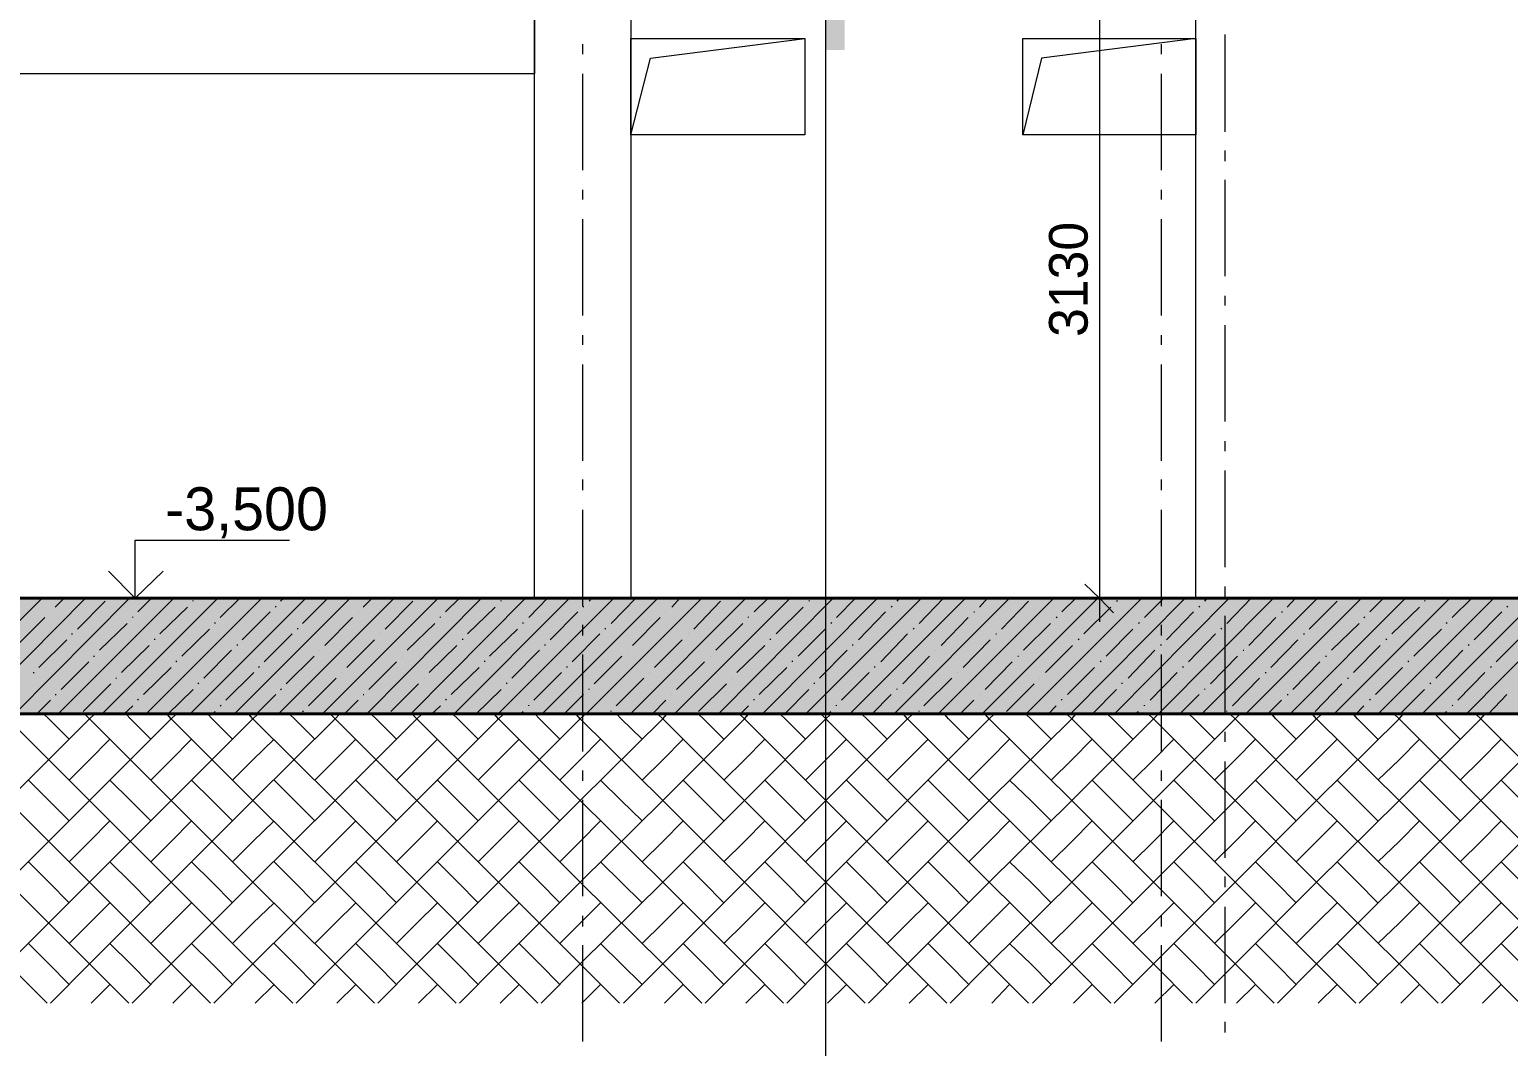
# Model space of a CAD drawing. Header units: millimetres. Extents: x -135211 to 49383, y -8033 to 228499.
# Drawn here: x -86015 to -78347, y 42833 to 48103 of the extents above; entities that cross this region are included whole.
import ezdxf

# ---------------------------------------------------------------- set-up
doc = ezdxf.new("R2010")
doc.units = ezdxf.units.MM
doc.layers.add('PDF _Геометрия', color=7, linetype='Continuous', true_color=0x1d1d1d)
doc.layers.add('PDF _Сплошная заливка', color=7, linetype='Continuous', true_color=0xffffff)
doc.layers.add('PDF _Текст', color=7, linetype='Continuous')

msp = doc.modelspace()

# ---------------------------------------------------------------- hatches: boundary and pattern name
at = {"layer": 'PDF _Сплошная заливка', "transparency": 33554559}
h = msp.add_hatch(color=256, dxfattribs=at)
h.paths.add_polyline_path([(-99774.8, 44556.2), (-99774.8, 45156.6), (-104045.4, 45156.6), (-104045.4, 44556.2)])
h.paths.add_polyline_path([(646.3, 44556.2), (646.3, 45156.6), (-26352.2, 45156.6), (-26352.2, 44556.2)])
h.paths.add_polyline_path([(-26398.8, 44556.2), (-26398.8, 45156.6), (-50899.8, 45156.6), (-50899.8, 44556.2)])
h.paths.add_polyline_path([(-50950.6, 44556.2), (-50950.6, 45156.6), (-98974.8, 45156.6), (-98974.8, 44556.2)])

# ---------------------------------------------------------------- linework, layer by layer
at = {"layer": 'PDF _Геометрия', "color": 7, "lineweight": 9}
for points in [[(-80467.8, 61056.7), (-80467.8, 52857.2), (-80467.8, 52535.5), (-80467.8, 48653.8), (-80467.8, 48285.5), (-80467.8, 45034.5)], [(-66388.6, 34701.6), (-81885.9, 34701.6), (-81885.9, 36699.6), (-81885.9, 48996.7)], [(-82897.6, 48285.5), (-82897.6, 45157.3), (-83397.1, 45157.3), (-83397.1, 48285.5), (-83397.1, 47874.9), (-87596.3, 47874.9), (-87596.3, 48285.5), (-87596.3, 45195.4), (-87596.3, 47874.9)], [(-79968.3, 48285.5), (-80268.9, 48285.5), (-80666.8, 48285.5), (-80281.6, 48285.5), (-82897.6, 48285.5), (-82897.6, 48056.9), (-81996, 48056.9), (-81996, 47557.4), (-82897.6, 47557.4), (-82897.6, 45157.3), (-79968.3, 45157.3), (-79968.3, 48285.5), (-79718.6, 48285.5), (-78097.3, 48285.5), (-78097.3, 45157.3), (-79718.6, 45157.3), (-79968.3, 45157.3)], [(-79815.9, 47574.4), (-79815.9, 48078.1)], [(-83147.3, 47976.5), (-83147.3, 48027.3)], [(-82897.6, 47557.4), (-82796, 47955.3), (-81996, 48056.9)], [(-79968.3, 47557.4), (-80865.7, 47557.4), (-80865.7, 48056.9), (-79968.3, 48056.9), (-80768.4, 47955.3), (-80865.7, 47557.4)], [(-80146.1, 47976.5), (-80146.1, 48027.3)], [(-88045, 45157.3), (-87448.1, 45157.3), (-83397.1, 45157.3), (-83397.1, 47874.9)], [(-83147.3, 47375.4), (-83147.3, 47874.9)], [(-80146.1, 47375.4), (-80146.1, 47874.9)], [(-79815.9, 47422), (-79815.9, 47477)], [(-79815.9, 46825.1), (-79815.9, 47324.6)], [(-83147.3, 47223), (-83147.3, 47273.8)], [(-80146.1, 47223), (-80146.1, 47273.8)], [(-83147.3, 46621.9), (-83147.3, 47121.4)], [(-80146.1, 46621.9), (-80146.1, 47121.4)], [(-79815.9, 46672.7), (-79815.9, 46723.5)], [(-79815.9, 46071.6), (-79815.9, 46571.1)], [(-83147.3, 46469.5), (-83147.3, 46520.3)], [(-80146.1, 46469.5), (-80146.1, 46520.3)], [(-83147.3, 45868.4), (-83147.3, 46367.9)], [(-80146.1, 45868.4), (-80146.1, 46367.9)], [(-79815.9, 45919.2), (-79815.9, 45970)], [(-79815.9, 45318.1), (-79815.9, 45817.6)], [(-83147.3, 45716), (-83147.3, 45771.1)], [(-80146.1, 45716), (-80146.1, 45771.1)], [(-83147.3, 45114.9), (-83147.3, 45614.5)], [(-80146.1, 45114.9), (-80146.1, 45614.5)], [(-87198.4, 45157.3), (-86779.3, 45157.3), (-85467.1, 45157.3), (-85467.1, 45457.8), (-84667, 45457.8)], [(-79815.9, 45165.7), (-79815.9, 45216.5)], [(251.1, 45156.7), (640.3, 45156.7), (640.3, 44555.6), (-97975.2, 44555.6)], [(-85615.2, 45157.3), (-85318.9, 45157.3)], [(-80362, 45157.3), (-80467.8, 45157.3), (-80590.6, 45157.3)], [(-83147.3, 44962.6), (-83147.3, 45017.6)], [(-80146.1, 44962.6), (-80146.1, 45017.6)], [(-79815.9, 44564.6), (-79815.9, 45064.2)], [(-83147.3, 44361.5), (-83147.3, 44865.2)], [(-80146.1, 44361.5), (-80146.1, 44865.2)], [(-79815.9, 44412.3), (-79815.9, 44463.1)], [(-83147.3, 44209.1), (-83147.3, 44264.1)], [(-80146.1, 44209.1), (-80146.1, 44264.1)], [(-79815.9, 43811.2), (-79815.9, 44310.7)], [(-83147.3, 43612.2), (-83147.3, 44111.7)], [(-80146.1, 43612.2), (-80146.1, 44111.7)], [(-79815.9, 43658.8), (-79815.9, 43713.8)], [(-79815.9, 43057.7), (-79815.9, 43557.2)], [(-83147.3, 43455.6), (-83147.3, 43510.6)], [(-80146.1, 43455.6), (-80146.1, 43510.6)], [(-83147.3, 42858.7), (-83147.3, 43358.2)], [(-80146.1, 42858.7), (-80146.1, 43358.2)], [(-79815.9, 42905.3), (-79815.9, 42960.3)]]:
    msp.add_lwpolyline(points, dxfattribs=at)
at = {"layer": 'PDF _Геометрия', "color": 7, "lineweight": 40}
for points in [[(-98975, 44556.3), (-50951, 44556.3), (-50951, 45157.5), (-50951, 48285.7), (-50951, 48526.9), (-50951, 53356.8), (-50951, 53593.9), (-77399.3, 53593.9)], [(-77398.8, 45157.3), (-77398.8, 47633.6), (-77648.6, 47633.6), (-77648.6, 45157.3), (-98974.8, 45157.3), (-98974.8, 44556.2)]]:
    msp.add_lwpolyline(points, dxfattribs=at)
at = {"layer": 'PDF _Геометрия', "color": 7, "lineweight": 9}
for points in [[(-81996, 48056.9), (-81996, 47557.4), (-82897.6, 47557.4), (-82897.6, 48056.9)], [(-79968.3, 48056.9), (-79968.3, 47557.4), (-80865.7, 47557.4), (-80865.7, 48056.9)]]:
    msp.add_lwpolyline(points, close=True, dxfattribs=at)
at = {"layer": 'PDF _Геометрия', "color": 7, "lineweight": 18}
for points in [[(-85606.8, 45297), (-85467.1, 45157.3), (-85323.1, 45297)], [(-80395.9, 45081.1), (-80467.8, 45157.3), (-80544, 45229.2)]]:
    msp.add_lwpolyline(points, dxfattribs=at)
at = {"layer": 'PDF _Геометрия', "lineweight": 9}
for points in [[(-86550.7, 44556.2), (-85949.6, 45157.3)], [(-86322.1, 44556.2), (-85725.3, 45157.3)], [(-86093.6, 44556.2), (-85496.7, 45157.3)], [(-85881.9, 45110.7), (-85835.3, 45157.3)], [(-85869.2, 44556.2), (-85268.1, 45157.3)], [(-85767.6, 44996.4), (-85623.7, 45140.3)], [(-85640.6, 44556.2), (-85039.5, 45157.3)], [(-85454.4, 45085.3), (-85382.4, 45157.3)], [(-85412, 44556.2), (-84810.9, 45157.3)], [(-85340.1, 44971), (-85196.2, 45110.7)], [(-85183.5, 44556.2), (-84582.4, 45157.3)], [(-85166.5, 45140.3), (-85166.5, 45144.6)], [(-85026.8, 45055.7), (-84925.2, 45157.3)], [(-84954.9, 44556.2), (-84353.8, 45157.3)], [(-84739, 45110.7), (-84739, 45114.9)], [(-84726.3, 44556.2), (-84125.2, 45157.3)], [(-84713.6, 45140.3), (-84696.7, 45157.3)], [(-84599.3, 45026.1), (-84468.1, 45157.3)], [(-84497.7, 44556.2), (-83896.6, 45157.3)], [(-84286, 45110.7), (-84239.5, 45157.3)], [(-84269.1, 44556.2), (-83672.2, 45157.3)], [(-84171.7, 44996.4), (-84027.8, 45140.3)], [(-84040.5, 44556.2), (-83443.7, 45157.3)], [(-83858.5, 45085.3), (-83786.5, 45157.3)], [(-83816.2, 44556.2), (-83215.1, 45157.3)], [(-83744.2, 44971), (-83600.3, 45110.7)], [(-83587.6, 44556.2), (-82986.5, 45157.3)], [(-83570.7, 45140.3), (-83570.7, 45144.6)], [(-83426.7, 45055.7), (-83329.4, 45157.3)], [(-83359, 44556.2), (-82757.9, 45157.3)], [(-83143.1, 45110.7), (-83143.1, 45114.9)], [(-83130.4, 44556.2), (-82529.3, 45157.3)], [(-83113.5, 45140.3), (-83100.8, 45157.3)], [(-82999.2, 45026.1), (-82872.2, 45157.3)], [(-82901.8, 44556.2), (-82300.7, 45157.3)], [(-82685.9, 45110.7), (-82643.6, 45157.3)], [(-82673.2, 44556.2), (-82072.1, 45157.3)], [(-82571.6, 44996.4), (-82432, 45140.3)], [(-82444.7, 44556.2), (-81847.8, 45157.3)], [(-82258.4, 45085.3), (-82186.4, 45157.3)], [(-82216.1, 44556.2), (-81619.2, 45157.3)], [(-82144.1, 44971), (-82004.4, 45110.7)], [(-81991.7, 44556.2), (-81390.6, 45157.3)], [(-81974.8, 45140.3), (-81970.6, 45144.6)], [(-81830.9, 45055.7), (-81733.5, 45157.3)], [(-81763.1, 44556.2), (-81162, 45157.3)], [(-81547.2, 45110.7), (-81543, 45114.9)], [(-81534.5, 44556.2), (-80933.5, 45157.3)], [(-81517.6, 45140.3), (-81504.9, 45157.3)], [(-81403.3, 45026.1), (-81276.3, 45157.3)], [(-81306, 44556.2), (-80704.9, 45157.3)], [(-81090.1, 45110.7), (-81047.7, 45157.3)], [(-81077.4, 44556.2), (-80476.3, 45157.3)], [(-80975.8, 44996.4), (-80836.1, 45140.3)], [(-80848.8, 44556.2), (-80247.7, 45157.3)], [(-80662.5, 45085.3), (-80590.6, 45157.3)], [(-80620.2, 44556.2), (-80023.3, 45157.3)], [(-80548.2, 44971), (-80408.6, 45110.7)], [(-80391.6, 44556.2), (-79794.8, 45157.3)], [(-80378.9, 45140.3), (-80374.7, 45144.6)], [(-80235, 45055.7), (-80133.4, 45157.3)], [(-80163, 44556.2), (-79566.2, 45157.3)], [(-79951.4, 45110.7), (-79947.1, 45114.9)], [(-79938.7, 44556.2), (-79337.6, 45157.3)], [(-79921.7, 45140.3), (-79909, 45157.3)], [(-79807.5, 45026.1), (-79680.5, 45157.3)], [(-79710.1, 44556.2), (-79109, 45157.3)], [(-79494.2, 45110.7), (-79451.9, 45157.3)], [(-79481.5, 44556.2), (-78880.4, 45157.3)], [(-79379.9, 44996.4), (-79236, 45140.3)], [(-79252.9, 44556.2), (-78651.8, 45157.3)], [(-79066.7, 45085.3), (-78994.7, 45157.3)], [(-79024.3, 44556.2), (-78423.2, 45157.3)], [(-78952.4, 44971), (-78808.4, 45110.7)], [(-78795.8, 44556.2), (-78194.7, 45157.3)], [(-78783.1, 45140.3), (-78778.8, 45144.6)], [(-78639.1, 45055.7), (-78537.5, 45157.3)], [(-78567.2, 44556.2), (-77970.3, 45157.3)], [(-78355.5, 45110.7), (-78351.3, 45114.9)], [(-86080.9, 44911.8), (-85936.9, 45055.7)], [(-85907.3, 45085.3), (-85907.3, 45085.3)], [(-85653.3, 44886.4), (-85509.4, 45026.1)], [(-85479.8, 45055.7), (-85479.8, 45059.9)], [(-85052.2, 45026.1), (-85052.2, 45030.3)], [(-84912.5, 44941.4), (-84768.6, 45085.3)], [(-84485, 44911.8), (-84341.1, 45055.7)], [(-84311.4, 45085.3), (-84311.4, 45085.3)], [(-84057.5, 44886.4), (-83913.5, 45026.1)], [(-83883.9, 45055.7), (-83883.9, 45059.9)], [(-83456.4, 45026.1), (-83456.4, 45030.3)], [(-83316.7, 44941.4), (-83172.7, 45085.3)], [(-82889.1, 44911.8), (-82745.2, 45055.7)], [(-82715.6, 45085.3), (-82715.6, 45085.3)], [(-82457.4, 44886.4), (-82317.7, 45026.1)], [(-82288, 45055.7), (-82288, 45059.9)], [(-81860.5, 45026.1), (-81856.3, 45030.3)], [(-81716.6, 44941.4), (-81576.9, 45085.3)], [(-81289, 44911.8), (-81149.3, 45055.7)], [(-81119.7, 45085.3), (-81115.5, 45085.3)], [(-80861.5, 44886.4), (-80721.8, 45026.1)], [(-80692.2, 45055.7), (-80687.9, 45059.9)], [(-80264.6, 45026.1), (-80260.4, 45030.3)], [(-80120.7, 44941.4), (-79981, 45085.3)], [(-79693.2, 44911.8), (-79553.5, 45055.7)], [(-79523.8, 45085.3), (-79519.6, 45085.3)], [(-79265.6, 44886.4), (-79121.7, 45026.1)], [(-79096.3, 45055.7), (-79092.1, 45059.9)], [(-78668.8, 45026.1), (-78664.5, 45030.3)], [(-78524.8, 44941.4), (-78380.9, 45085.3)], [(-85966.6, 44797.5), (-85822.6, 44941.4)], [(-85797.2, 44971), (-85793, 44971)], [(-85365.5, 44941.4), (-85365.5, 44945.6)], [(-85225.8, 44856.7), (-85081.9, 44996.4)], [(-84798.2, 44827.1), (-84654.3, 44971)], [(-84624.7, 44996.4), (-84624.7, 45000.7)], [(-84370.7, 44797.5), (-84226.8, 44941.4)], [(-84197.1, 44971), (-84197.1, 44971)], [(-83769.6, 44941.4), (-83769.6, 44945.6)], [(-83629.9, 44856.7), (-83486, 44996.4)], [(-83202.4, 44827.1), (-83058.5, 44971)], [(-83028.8, 44996.4), (-83028.8, 45000.7)], [(-82774.8, 44797.5), (-82630.9, 44941.4)], [(-82601.3, 44971), (-82601.3, 44971)], [(-82173.7, 44941.4), (-82173.7, 44945.6)], [(-82029.8, 44856.7), (-81890.1, 44996.4)], [(-81602.3, 44827.1), (-81462.6, 44971)], [(-81433, 44996.4), (-81428.7, 45000.7)], [(-81174.7, 44797.5), (-81035, 44941.4)], [(-81005.4, 44971), (-81001.2, 44971)], [(-80577.9, 44941.4), (-80573.6, 44945.6)], [(-80433.9, 44856.7), (-80294.3, 44996.4)], [(-80006.4, 44827.1), (-79866.7, 44971)], [(-79837.1, 44996.4), (-79832.9, 45000.7)], [(-79578.9, 44797.5), (-79439.2, 44941.4)], [(-79409.5, 44971), (-79405.3, 44971)], [(-78982, 44941.4), (-78977.8, 44945.6)], [(-78838.1, 44856.7), (-78694.2, 44996.4)], [(-78410.5, 44827.1), (-78266.6, 44971)], [(-85539, 44772.1), (-85395.1, 44911.8)], [(-85111.5, 44742.4), (-84967.6, 44886.4)], [(-84937.9, 44911.8), (-84937.9, 44916)], [(-84510.4, 44886.4), (-84510.4, 44886.4)], [(-83943.2, 44772.1), (-83799.2, 44911.8)], [(-83515.6, 44742.4), (-83371.7, 44886.4)], [(-83342.1, 44911.8), (-83342.1, 44916)], [(-82914.5, 44886.4), (-82914.5, 44886.4)], [(-82347.3, 44772.1), (-82203.4, 44911.8)], [(-81919.8, 44742.4), (-81775.8, 44886.4)], [(-81746.2, 44911.8), (-81746.2, 44916)], [(-81318.7, 44886.4), (-81318.7, 44886.4)], [(-80747.2, 44772.1), (-80607.5, 44911.8)], [(-80319.7, 44742.4), (-80180, 44886.4)], [(-80150.3, 44911.8), (-80146.1, 44916)], [(-79722.8, 44886.4), (-79718.6, 44886.4)], [(-79151.3, 44772.1), (-79011.6, 44911.8)], [(-78723.8, 44742.4), (-78584.1, 44886.4)], [(-78554.5, 44911.8), (-78550.2, 44916)], [(-85852.3, 44683.2), (-85708.4, 44827.1)], [(-85683, 44856.7), (-85678.7, 44856.7)], [(-85424.7, 44657.8), (-85280.8, 44797.5)], [(-85255.4, 44827.1), (-85251.2, 44831.3)], [(-84827.9, 44797.5), (-84823.6, 44801.7)], [(-84684, 44712.8), (-84540, 44856.7)], [(-84256.4, 44683.2), (-84112.5, 44827.1)], [(-84082.9, 44856.7), (-84082.9, 44856.7)], [(-83828.9, 44657.8), (-83684.9, 44797.5)], [(-83655.3, 44827.1), (-83655.3, 44831.3)], [(-83227.8, 44797.5), (-83227.8, 44801.7)], [(-83088.1, 44712.8), (-82944.2, 44856.7)], [(-82660.5, 44683.2), (-82516.6, 44827.1)], [(-82487, 44856.7), (-82487, 44856.7)], [(-82233, 44657.8), (-82089.1, 44797.5)], [(-82059.4, 44827.1), (-82059.4, 44831.3)], [(-81631.9, 44797.5), (-81631.9, 44801.7)], [(-81488, 44712.8), (-81348.3, 44856.7)], [(-81060.4, 44683.2), (-80920.8, 44827.1)], [(-80891.1, 44856.7), (-80886.9, 44856.7)], [(-80632.9, 44657.8), (-80493.2, 44797.5)], [(-80463.6, 44827.1), (-80459.3, 44831.3)], [(-80036, 44797.5), (-80031.8, 44801.7)], [(-79892.1, 44712.8), (-79752.4, 44856.7)], [(-79464.6, 44683.2), (-79324.9, 44827.1)], [(-79295.3, 44856.7), (-79291, 44856.7)], [(-79037, 44657.8), (-78897.3, 44797.5)], [(-78867.7, 44827.1), (-78863.5, 44831.3)], [(-78440.2, 44797.5), (-78435.9, 44801.7)], [(-85996.2, 44772.1), (-85992, 44772.1)], [(-85738, 44568.9), (-85594.1, 44712.8)], [(-85568.7, 44742.4), (-85564.4, 44742.4)], [(-85141.1, 44712.8), (-85136.9, 44717)], [(-84997.2, 44628.1), (-84853.3, 44772.1)], [(-84569.7, 44598.5), (-84425.7, 44742.4)], [(-84396.1, 44772.1), (-84396.1, 44772.1)], [(-84142.1, 44568.9), (-83998.2, 44712.8)], [(-83968.6, 44742.4), (-83968.6, 44742.4)], [(-83541, 44712.8), (-83541, 44717)], [(-83401.3, 44628.1), (-83257.4, 44772.1)], [(-82973.8, 44598.5), (-82829.9, 44742.4)], [(-82800.2, 44772.1), (-82800.2, 44772.1)], [(-82546.3, 44568.9), (-82402.3, 44712.8)], [(-82372.7, 44742.4), (-82372.7, 44742.4)], [(-81945.2, 44712.8), (-81945.2, 44717)], [(-81805.5, 44628.1), (-81661.5, 44772.1)], [(-81377.9, 44598.5), (-81234, 44742.4)], [(-81204.4, 44772.1), (-81204.4, 44772.1)], [(-80950.4, 44568.9), (-80806.5, 44712.8)], [(-80776.8, 44742.4), (-80776.8, 44742.4)], [(-80349.3, 44712.8), (-80349.3, 44717)], [(-80205.4, 44628.1), (-80065.7, 44772.1)], [(-79777.8, 44598.5), (-79638.1, 44742.4)], [(-79608.5, 44772.1), (-79604.3, 44772.1)], [(-79350.3, 44568.9), (-79210.6, 44712.8)], [(-79181, 44742.4), (-79176.7, 44742.4)], [(-78753.4, 44712.8), (-78749.2, 44717)], [(-78609.5, 44628.1), (-78469.8, 44772.1)], [(-85979.3, 44556.2), (-85907.3, 44628.1)], [(-85881.9, 44657.8), (-85877.7, 44657.8)], [(-85454.4, 44628.1), (-85450.1, 44632.4)], [(-85297.7, 44556.2), (-85166.5, 44683.2)], [(-84840.6, 44556.2), (-84739, 44657.8)], [(-84713.6, 44683.2), (-84709.3, 44687.4)], [(-84383.4, 44556.2), (-84311.4, 44628.1)], [(-84286, 44657.8), (-84281.8, 44657.8)], [(-83858.5, 44628.1), (-83854.3, 44632.4)], [(-83701.9, 44556.2), (-83570.7, 44683.2)], [(-83244.7, 44556.2), (-83143.1, 44657.8)], [(-83113.5, 44683.2), (-83113.5, 44687.4)], [(-82787.5, 44556.2), (-82715.6, 44628.1)], [(-82685.9, 44657.8), (-82685.9, 44657.8)], [(-82258.4, 44628.1), (-82258.4, 44632.4)], [(-82101.8, 44556.2), (-81974.8, 44683.2)], [(-81648.8, 44556.2), (-81547.2, 44657.8)], [(-81517.6, 44683.2), (-81517.6, 44687.4)], [(-81191.7, 44556.2), (-81119.7, 44628.1)], [(-81090.1, 44657.8), (-81090.1, 44657.8)], [(-80662.5, 44628.1), (-80662.5, 44632.4)], [(-80505.9, 44556.2), (-80378.9, 44683.2)], [(-80053, 44556.2), (-79951.4, 44657.8)], [(-79921.7, 44683.2), (-79921.7, 44687.4)], [(-79595.8, 44556.2), (-79523.8, 44628.1)], [(-79494.2, 44657.8), (-79490, 44657.8)], [(-79066.7, 44628.1), (-79062.4, 44632.4)], [(-78910, 44556.2), (-78783.1, 44683.2)], [(-78452.9, 44556.2), (-78355.5, 44657.8)], [(-85526.3, 44556.2), (-85479.8, 44598.5)], [(-85069.2, 44556.2), (-85052.2, 44568.9)], [(-85026.8, 44598.5), (-85022.6, 44602.7)], [(-84599.3, 44568.9), (-84595.1, 44573.1)], [(-83930.5, 44556.2), (-83883.9, 44598.5)], [(-83473.3, 44556.2), (-83456.4, 44568.9)], [(-83426.7, 44598.5), (-83426.7, 44602.7)], [(-82999.2, 44568.9), (-82999.2, 44573.1)], [(-82330.4, 44556.2), (-82288, 44598.5)], [(-81877.4, 44556.2), (-81860.5, 44568.9)], [(-81830.9, 44598.5), (-81830.9, 44602.7)], [(-81403.3, 44568.9), (-81403.3, 44573.1)], [(-80734.5, 44556.2), (-80692.2, 44598.5)], [(-80277.3, 44556.2), (-80264.6, 44568.9)], [(-80235, 44598.5), (-80235, 44602.7)], [(-79807.5, 44568.9), (-79807.5, 44573.1)], [(-79138.6, 44556.2), (-79096.3, 44598.5)], [(-78681.5, 44556.2), (-78668.8, 44568.9)], [(-78639.1, 44598.5), (-78634.9, 44602.7)]]:
    msp.add_lwpolyline(points, dxfattribs=at)
at = {"layer": 'PDF _Геометрия', "color": 28, "lineweight": 9, "true_color": 0x0e0e0e}
for points in [[(-85924.2, 43057.7), (-86127.4, 43260.9), (-86550.7, 43684.2), (-86978.3, 44107.5), (-87401.6, 44530.8), (-87422.7, 44556.2)], [(-87181.5, 43057.7), (-86978.3, 43260.9), (-86550.7, 43684.2), (-86127.4, 44107.5), (-85704.1, 44530.8), (-85678.7, 44556.2)], [(-85500.9, 43057.7), (-85704.1, 43260.9), (-86127.4, 43684.2), (-86550.7, 44107.5), (-86978.3, 44530.8), (-86999.4, 44556.2)], [(-86753.9, 43057.7), (-86550.7, 43260.9), (-86127.4, 43684.2), (-85704.1, 44107.5), (-85280.8, 44530.8), (-85255.4, 44556.2)], [(-85077.6, 43057.7), (-85280.8, 43260.9), (-85704.1, 43684.2), (-86127.4, 44107.5), (-86550.7, 44530.8), (-86576.1, 44556.2)], [(-86330.6, 43057.7), (-86127.4, 43260.9), (-85704.1, 43684.2), (-85280.8, 44107.5), (-84857.5, 44530.8), (-84832.1, 44556.2)], [(-84650.1, 43057.7), (-84857.5, 43260.9), (-85280.8, 43684.2), (-85704.1, 44107.5), (-86127.4, 44530.8), (-86152.8, 44556.2)], [(-85809.9, 44425), (-85915.8, 44530.8), (-85941.2, 44556.2)], [(-85907.3, 43057.7), (-85704.1, 43260.9), (-85280.8, 43684.2), (-84857.5, 44107.5), (-84430, 44530.8), (-84408.8, 44556.2)], [(-84226.8, 43057.7), (-84430, 43260.9), (-84857.5, 43684.2), (-85280.8, 44107.5), (-85704.1, 44530.8), (-85729.5, 44556.2)], [(-85386.6, 44425), (-85492.5, 44530.8), (-85513.6, 44556.2)], [(-85484, 43057.7), (-85280.8, 43260.9), (-84857.5, 43684.2), (-84430, 44107.5), (-84006.7, 44530.8), (-83981.3, 44556.2)], [(-83803.5, 43057.7), (-84006.7, 43260.9), (-84430, 43684.2), (-84857.5, 44107.5), (-85280.8, 44530.8), (-85302, 44556.2)], [(-84963.3, 44425), (-85069.2, 44530.8), (-85090.3, 44556.2)], [(-85060.7, 43057.7), (-84857.5, 43260.9), (-84430, 43684.2), (-84006.7, 44107.5), (-83583.4, 44530.8), (-83558, 44556.2)], [(-83380.2, 43057.7), (-83583.4, 43260.9), (-84006.7, 43684.2), (-84430, 44107.5), (-84857.5, 44530.8), (-84878.7, 44556.2)], [(-84535.8, 44425), (-84641.6, 44530.8), (-84667, 44556.2)], [(-84633.2, 43057.7), (-84430, 43260.9), (-84006.7, 43684.2), (-83583.4, 44107.5), (-83160, 44530.8), (-83134.6, 44556.2)], [(-82956.9, 43057.7), (-83160, 43260.9), (-83583.4, 43684.2), (-84006.7, 44107.5), (-84430, 44530.8), (-84455.4, 44556.2)], [(-84112.5, 44425), (-84218.3, 44530.8), (-84243.7, 44556.2)], [(-84209.8, 43057.7), (-84006.7, 43260.9), (-83583.4, 43684.2), (-83160, 44107.5), (-82732.5, 44530.8), (-82711.3, 44556.2)], [(-82529.3, 43057.7), (-82732.5, 43260.9), (-83160, 43684.2), (-83583.4, 44107.5), (-84006.7, 44530.8), (-84032.1, 44556.2)], [(-83689.2, 44425), (-83795, 44530.8), (-83820.4, 44556.2)], [(-83786.5, 43057.7), (-83583.4, 43260.9), (-83160, 43684.2), (-82732.5, 44107.5), (-82309.2, 44530.8), (-82288, 44556.2)], [(-82106, 43057.7), (-82309.2, 43260.9), (-82732.5, 43684.2), (-83160, 44107.5), (-83583.4, 44530.8), (-83604.5, 44556.2)], [(-83265.9, 44425), (-83371.7, 44530.8), (-83392.9, 44556.2)], [(-83363.2, 43057.7), (-83160, 43260.9), (-82732.5, 43684.2), (-82309.2, 44107.5), (-81885.9, 44530.8), (-81860.5, 44556.2)], [(-81682.7, 43057.7), (-81885.9, 43260.9), (-82309.2, 43684.2), (-82732.5, 44107.5), (-83160, 44530.8), (-83181.2, 44556.2)], [(-82838.3, 44425), (-82948.4, 44530.8), (-82969.6, 44556.2)], [(-82935.7, 43057.7), (-82732.5, 43260.9), (-82309.2, 43684.2), (-81885.9, 44107.5), (-81462.6, 44530.8), (-81437.2, 44556.2)], [(-81259.4, 43057.7), (-81462.6, 43260.9), (-81885.9, 43684.2), (-82309.2, 44107.5), (-82732.5, 44530.8), (-82757.9, 44556.2)], [(-82415, 44425), (-82520.9, 44530.8), (-82546.3, 44556.2)], [(-82512.4, 43057.7), (-82309.2, 43260.9), (-81885.9, 43684.2), (-81462.6, 44107.5), (-81039.3, 44530.8), (-81013.9, 44556.2)], [(-80836.1, 43057.7), (-81039.3, 43260.9), (-81462.6, 43684.2), (-81885.9, 44107.5), (-82309.2, 44530.8), (-82334.6, 44556.2)], [(-81991.7, 44425), (-82097.5, 44530.8), (-82122.9, 44556.2)], [(-82089.1, 43057.7), (-81885.9, 43260.9), (-81462.6, 43684.2), (-81039.3, 44107.5), (-80611.7, 44530.8), (-80590.6, 44556.2)], [(-80408.6, 43057.7), (-80611.7, 43260.9), (-81039.3, 43684.2), (-81462.6, 44107.5), (-81885.9, 44530.8), (-81911.3, 44556.2)], [(-81568.4, 44425), (-81674.2, 44530.8), (-81699.6, 44556.2)], [(-81665.8, 43057.7), (-81462.6, 43260.9), (-81039.3, 43684.2), (-80611.7, 44107.5), (-80188.4, 44530.8), (-80163, 44556.2)], [(-79985.2, 43057.7), (-80188.4, 43260.9), (-80611.7, 43684.2), (-81039.3, 44107.5), (-81462.6, 44530.8), (-81483.7, 44556.2)], [(-81145.1, 44425), (-81250.9, 44530.8), (-81272.1, 44556.2)], [(-81242.5, 43057.7), (-81039.3, 43260.9), (-80611.7, 43684.2), (-80188.4, 44107.5), (-79765.1, 44530.8), (-79739.7, 44556.2)], [(-79561.9, 43057.7), (-79765.1, 43260.9), (-80188.4, 43684.2), (-80611.7, 44107.5), (-81039.3, 44530.8), (-81060.4, 44556.2)], [(-80717.6, 44425), (-80823.4, 44530.8), (-80848.8, 44556.2)], [(-80814.9, 43057.7), (-80611.7, 43260.9), (-80188.4, 43684.2), (-79765.1, 44107.5), (-79341.8, 44530.8), (-79316.4, 44556.2)], [(-79138.6, 43057.7), (-79341.8, 43260.9), (-79765.1, 43684.2), (-80188.4, 44107.5), (-80611.7, 44530.8), (-80637.1, 44556.2)], [(-80294.3, 44425), (-80400.1, 44530.8), (-80425.5, 44556.2)], [(-80391.6, 43057.7), (-80188.4, 43260.9), (-79765.1, 43684.2), (-79341.8, 44107.5), (-78914.3, 44530.8), (-78893.1, 44556.2)], [(-78711.1, 43057.7), (-78914.3, 43260.9), (-79341.8, 43684.2), (-79765.1, 44107.5), (-80188.4, 44530.8), (-80213.8, 44556.2)], [(-79871, 44425), (-79976.8, 44530.8), (-80002.2, 44556.2)], [(-79968.3, 43057.7), (-79765.1, 43260.9), (-79341.8, 43684.2), (-78914.3, 44107.5), (-78491, 44530.8), (-78469.8, 44556.2)], [(-78287.8, 43057.7), (-78491, 43260.9), (-78914.3, 43684.2), (-79341.8, 44107.5), (-79765.1, 44530.8), (-79790.5, 44556.2)], [(-79447.6, 44425), (-79553.5, 44530.8), (-79574.6, 44556.2)], [(-79545, 43057.7), (-79341.8, 43260.9), (-78914.3, 43684.2), (-78491, 44107.5), (-78067.7, 44530.8), (-78042.3, 44556.2)], [(-77864.5, 43057.7), (-78067.7, 43260.9), (-78491, 43684.2), (-78914.3, 44107.5), (-79341.8, 44530.8), (-79363, 44556.2)], [(-79024.3, 44425), (-79130.2, 44530.8), (-79151.3, 44556.2)], [(-79121.7, 43057.7), (-78914.3, 43260.9), (-78491, 43684.2), (-78067.7, 44107.5), (-77644.4, 44530.8), (-77619, 44556.2)], [(-77441.2, 43057.7), (-77644.4, 43260.9), (-78067.7, 43684.2), (-78491, 44107.5), (-78914.3, 44530.8), (-78939.7, 44556.2)], [(-78596.8, 44425), (-78702.6, 44530.8), (-78728, 44556.2)], [(-78694.2, 43057.7), (-78491, 43260.9), (-78067.7, 43684.2), (-77644.4, 44107.5), (-77221, 44530.8), (-77195.7, 44556.2)], [(-77017.9, 43057.7), (-77221, 43260.9), (-77644.4, 43684.2), (-78067.7, 44107.5), (-78491, 44530.8), (-78516.4, 44556.2)], [(-85809.9, 44213.3), (-85704.1, 44319.1), (-85598.3, 44425)], [(-85386.6, 44213.3), (-85280.8, 44319.1), (-85175, 44425)], [(-84963.3, 44213.3), (-84857.5, 44319.1), (-84747.4, 44425)], [(-84535.8, 44213.3), (-84430, 44319.1), (-84324.1, 44425)], [(-84112.5, 44213.3), (-84006.7, 44319.1), (-83900.8, 44425)], [(-83689.2, 44213.3), (-83583.4, 44319.1), (-83477.5, 44425)], [(-83265.9, 44213.3), (-83160, 44319.1), (-83054.2, 44425)], [(-82838.3, 44213.3), (-82732.5, 44319.1), (-82626.7, 44425)], [(-82415, 44213.3), (-82309.2, 44319.1), (-82203.4, 44425)], [(-81991.7, 44213.3), (-81885.9, 44319.1), (-81780.1, 44425)], [(-81568.4, 44213.3), (-81462.6, 44319.1), (-81356.8, 44425)], [(-81145.1, 44213.3), (-81039.3, 44319.1), (-80933.5, 44425)], [(-80717.6, 44213.3), (-80611.7, 44319.1), (-80505.9, 44425)], [(-80294.3, 44213.3), (-80188.4, 44319.1), (-80082.6, 44425)], [(-79871, 44213.3), (-79765.1, 44319.1), (-79659.3, 44425)], [(-79447.6, 44213.3), (-79341.8, 44319.1), (-79236, 44425)], [(-79024.3, 44213.3), (-78914.3, 44319.1), (-78808.4, 44425)], [(-78596.8, 44213.3), (-78491, 44319.1), (-78385.1, 44425)], [(-85809.9, 44001.7), (-85915.8, 44107.5), (-86021.6, 44213.3)], [(-85386.6, 44001.7), (-85492.5, 44107.5), (-85598.3, 44213.3)], [(-84963.3, 44001.7), (-85069.2, 44107.5), (-85175, 44213.3)], [(-84535.8, 44001.7), (-84641.6, 44107.5), (-84747.4, 44213.3)], [(-84112.5, 44001.7), (-84218.3, 44107.5), (-84324.1, 44213.3)], [(-83689.2, 44001.7), (-83795, 44107.5), (-83900.8, 44213.3)], [(-83265.9, 44001.7), (-83371.7, 44107.5), (-83477.5, 44213.3)], [(-82838.3, 44001.7), (-82948.4, 44107.5), (-83054.2, 44213.3)], [(-82415, 44001.7), (-82520.9, 44107.5), (-82626.7, 44213.3)], [(-81991.7, 44001.7), (-82097.5, 44107.5), (-82203.4, 44213.3)], [(-81568.4, 44001.7), (-81674.2, 44107.5), (-81780.1, 44213.3)], [(-81145.1, 44001.7), (-81250.9, 44107.5), (-81356.8, 44213.3)], [(-80717.6, 44001.7), (-80823.4, 44107.5), (-80933.5, 44213.3)], [(-80294.3, 44001.7), (-80400.1, 44107.5), (-80505.9, 44213.3)], [(-79871, 44001.7), (-79976.8, 44107.5), (-80082.6, 44213.3)], [(-79447.6, 44001.7), (-79553.5, 44107.5), (-79659.3, 44213.3)], [(-79024.3, 44001.7), (-79130.2, 44107.5), (-79236, 44213.3)], [(-78596.8, 44001.7), (-78702.6, 44107.5), (-78808.4, 44213.3)], [(-78173.5, 44001.7), (-78279.3, 44107.5), (-78385.1, 44213.3)], [(-85809.9, 43790), (-85704.1, 43895.8), (-85598.3, 44001.7)], [(-85386.6, 43790), (-85280.8, 43895.8), (-85175, 44001.7)], [(-84963.3, 43790), (-84857.5, 43895.8), (-84747.4, 44001.7)], [(-84535.8, 43790), (-84430, 43895.8), (-84324.1, 44001.7)], [(-84112.5, 43790), (-84006.7, 43895.8), (-83900.8, 44001.7)], [(-83689.2, 43790), (-83583.4, 43895.8), (-83477.5, 44001.7)], [(-83265.9, 43790), (-83160, 43895.8), (-83054.2, 44001.7)], [(-82838.3, 43790), (-82732.5, 43895.8), (-82626.7, 44001.7)], [(-82415, 43790), (-82309.2, 43895.8), (-82203.4, 44001.7)], [(-81991.7, 43790), (-81885.9, 43895.8), (-81780.1, 44001.7)], [(-81568.4, 43790), (-81462.6, 43895.8), (-81356.8, 44001.7)], [(-81145.1, 43790), (-81039.3, 43895.8), (-80933.5, 44001.7)], [(-80717.6, 43790), (-80611.7, 43895.8), (-80505.9, 44001.7)], [(-80294.3, 43790), (-80188.4, 43895.8), (-80082.6, 44001.7)], [(-79871, 43790), (-79765.1, 43895.8), (-79659.3, 44001.7)], [(-79447.6, 43790), (-79341.8, 43895.8), (-79236, 44001.7)], [(-79024.3, 43790), (-78914.3, 43895.8), (-78808.4, 44001.7)], [(-78596.8, 43790), (-78491, 43895.8), (-78385.1, 44001.7)], [(-85809.9, 43578.3), (-85915.8, 43684.2), (-86021.6, 43790)], [(-85386.6, 43578.3), (-85492.5, 43684.2), (-85598.3, 43790)], [(-84963.3, 43578.3), (-85069.2, 43684.2), (-85175, 43790)], [(-84535.8, 43578.3), (-84641.6, 43684.2), (-84747.4, 43790)], [(-84112.5, 43578.3), (-84218.3, 43684.2), (-84324.1, 43790)], [(-83689.2, 43578.3), (-83795, 43684.2), (-83900.8, 43790)], [(-83265.9, 43578.3), (-83371.7, 43684.2), (-83477.5, 43790)], [(-82838.3, 43578.3), (-82948.4, 43684.2), (-83054.2, 43790)], [(-82415, 43578.3), (-82520.9, 43684.2), (-82626.7, 43790)], [(-81991.7, 43578.3), (-82097.5, 43684.2), (-82203.4, 43790)], [(-81568.4, 43578.3), (-81674.2, 43684.2), (-81780.1, 43790)], [(-81145.1, 43578.3), (-81250.9, 43684.2), (-81356.8, 43790)], [(-80717.6, 43578.3), (-80823.4, 43684.2), (-80933.5, 43790)], [(-80294.3, 43578.3), (-80400.1, 43684.2), (-80505.9, 43790)], [(-79871, 43578.3), (-79976.8, 43684.2), (-80082.6, 43790)], [(-79447.6, 43578.3), (-79553.5, 43684.2), (-79659.3, 43790)], [(-79024.3, 43578.3), (-79130.2, 43684.2), (-79236, 43790)], [(-78596.8, 43578.3), (-78702.6, 43684.2), (-78808.4, 43790)], [(-78173.5, 43578.3), (-78279.3, 43684.2), (-78385.1, 43790)], [(-85809.9, 43366.7), (-85704.1, 43472.5), (-85598.3, 43578.3)], [(-85386.6, 43366.7), (-85280.8, 43472.5), (-85175, 43578.3)], [(-84963.3, 43366.7), (-84857.5, 43472.5), (-84747.4, 43578.3)], [(-84535.8, 43366.7), (-84430, 43472.5), (-84324.1, 43578.3)], [(-84112.5, 43366.7), (-84006.7, 43472.5), (-83900.8, 43578.3)], [(-83689.2, 43366.7), (-83583.4, 43472.5), (-83477.5, 43578.3)], [(-83265.9, 43366.7), (-83160, 43472.5), (-83054.2, 43578.3)], [(-82838.3, 43366.7), (-82732.5, 43472.5), (-82626.7, 43578.3)], [(-82415, 43366.7), (-82309.2, 43472.5), (-82203.4, 43578.3)], [(-81991.7, 43366.7), (-81885.9, 43472.5), (-81780.1, 43578.3)], [(-81568.4, 43366.7), (-81462.6, 43472.5), (-81356.8, 43578.3)], [(-81145.1, 43366.7), (-81039.3, 43472.5), (-80933.5, 43578.3)], [(-80717.6, 43366.7), (-80611.7, 43472.5), (-80505.9, 43578.3)], [(-80294.3, 43366.7), (-80188.4, 43472.5), (-80082.6, 43578.3)], [(-79871, 43366.7), (-79765.1, 43472.5), (-79659.3, 43578.3)], [(-79447.6, 43366.7), (-79341.8, 43472.5), (-79236, 43578.3)], [(-79024.3, 43366.7), (-78914.3, 43472.5), (-78808.4, 43578.3)], [(-78596.8, 43366.7), (-78491, 43472.5), (-78385.1, 43578.3)], [(-85809.9, 43155), (-85915.8, 43260.9), (-86021.6, 43366.7)], [(-85386.6, 43155), (-85492.5, 43260.9), (-85598.3, 43366.7)], [(-84963.3, 43155), (-85069.2, 43260.9), (-85175, 43366.7)], [(-84535.8, 43155), (-84641.6, 43260.9), (-84747.4, 43366.7)], [(-84112.5, 43155), (-84218.3, 43260.9), (-84324.1, 43366.7)], [(-83689.2, 43155), (-83795, 43260.9), (-83900.8, 43366.7)], [(-83265.9, 43155), (-83371.7, 43260.9), (-83477.5, 43366.7)], [(-82838.3, 43155), (-82948.4, 43260.9), (-83054.2, 43366.7)], [(-82415, 43155), (-82520.9, 43260.9), (-82626.7, 43366.7)], [(-81991.7, 43155), (-82097.5, 43260.9), (-82203.4, 43366.7)], [(-81568.4, 43155), (-81674.2, 43260.9), (-81780.1, 43366.7)], [(-81145.1, 43155), (-81250.9, 43260.9), (-81356.8, 43366.7)], [(-80717.6, 43155), (-80823.4, 43260.9), (-80933.5, 43366.7)], [(-80294.3, 43155), (-80400.1, 43260.9), (-80505.9, 43366.7)], [(-79871, 43155), (-79976.8, 43260.9), (-80082.6, 43366.7)], [(-79447.6, 43155), (-79553.5, 43260.9), (-79659.3, 43366.7)], [(-79024.3, 43155), (-79130.2, 43260.9), (-79236, 43366.7)], [(-78596.8, 43155), (-78702.6, 43260.9), (-78808.4, 43366.7)], [(-78173.5, 43155), (-78279.3, 43260.9), (-78385.1, 43366.7)], [(-85695.7, 43057.7), (-85598.3, 43155)], [(-85272.3, 43057.7), (-85175, 43155)], [(-84844.8, 43057.7), (-84747.4, 43155)], [(-84421.5, 43057.7), (-84324.1, 43155)], [(-83998.2, 43057.7), (-83900.8, 43155)], [(-83574.9, 43057.7), (-83477.5, 43155)], [(-83151.6, 43057.7), (-83054.2, 43155)], [(-82724, 43057.7), (-82626.7, 43155)], [(-82300.7, 43057.7), (-82203.4, 43155)], [(-81877.4, 43057.7), (-81780.1, 43155)], [(-81454.1, 43057.7), (-81356.8, 43155)], [(-81026.6, 43057.7), (-80933.5, 43155)], [(-80603.3, 43057.7), (-80505.9, 43155)], [(-80180, 43057.7), (-80082.6, 43155)], [(-79756.7, 43057.7), (-79659.3, 43155)], [(-79333.4, 43057.7), (-79236, 43155)], [(-78905.8, 43057.7), (-78808.4, 43155)], [(-78482.5, 43057.7), (-78385.1, 43155)]]:
    msp.add_lwpolyline(points, dxfattribs=at)
at = {"layer": 'PDF _Сплошная заливка', "color": 7, "lineweight": 9, "transparency": 33554559}
msp.add_solid([(-81885.9, 48996.7), (-81885.9, 47997.7), (-81788.5, 48996.7), (-81788.5, 47997.7)], dxfattribs=at)

# ---------------------------------------------------------------- texts
at = {"layer": 'PDF _Текст', "insert": (-80627.8, 46510.7), "char_height": 200.42, "attachment_point": 4, "rotation": 90, "style": ''}
msp.add_mtext('3130', dxfattribs=at)
at = {"layer": 'PDF _Текст', "insert": (-85312.7, 45599.1), "char_height": 222.7, "attachment_point": 4, "style": ''}
msp.add_mtext('-3,500', dxfattribs=at)

doc.saveas('drawing.dxf')
